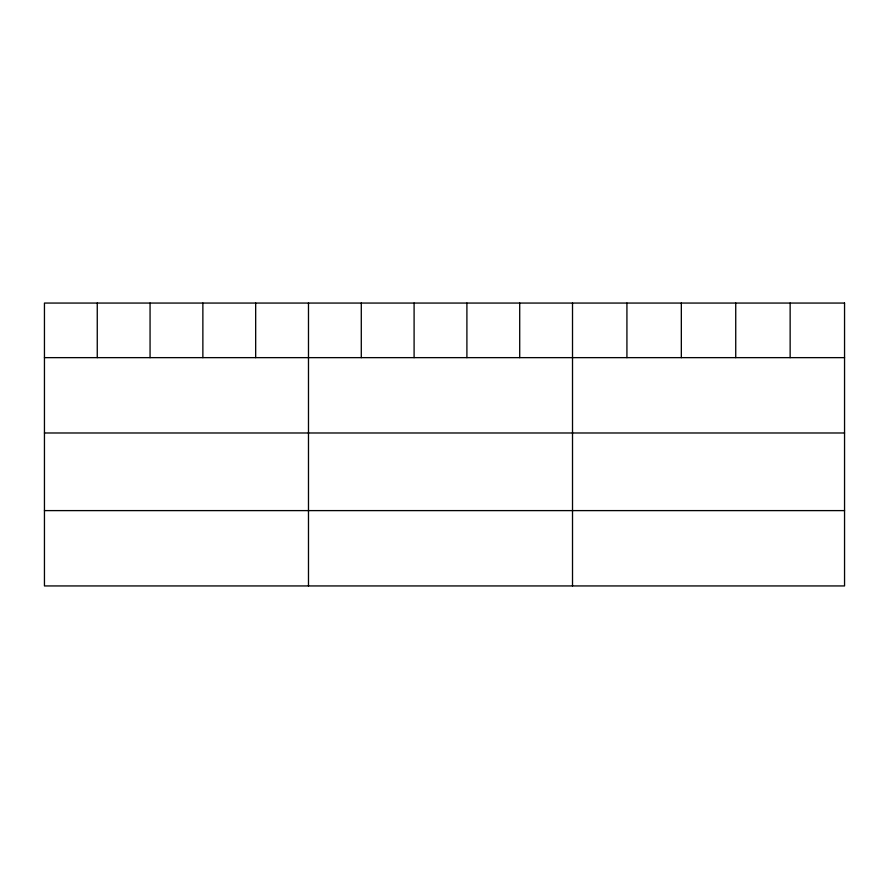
<?xml version="1.0" encoding="UTF-8"?>
<svg xmlns="http://www.w3.org/2000/svg" width="889" height="889" viewBox="0 0 889 889"><rect width="100%" height="100%" fill="white"/><g stroke="black" fill="none" stroke-linecap="round" stroke-linejoin="round"><path stroke-width="1.33" d="M44.45 357.645L844.55 357.645M44.45 432.987L844.55 432.987M44.45 510.608L844.55 510.608M790.143 303.06L790.143 357.645M735.736 303.06L735.736 357.645M681.33 303.06L681.33 357.645M626.923 303.06L626.923 357.645M572.516 303.06L572.516 585.94M519.709 303.06L519.709 357.645M466.903 303.06L466.903 357.645M414.096 303.06L414.096 357.645M361.29 303.06L361.29 357.645M308.483 303.06L308.483 585.94M255.676 303.06L255.676 357.645M202.87 303.06L202.87 357.645M150.063 303.06L150.063 357.645M97.257 303.06L97.257 357.645M844.55 303.06L44.45 303.06L44.45 585.94L844.55 585.94L844.55 303.06"/></g></svg>
